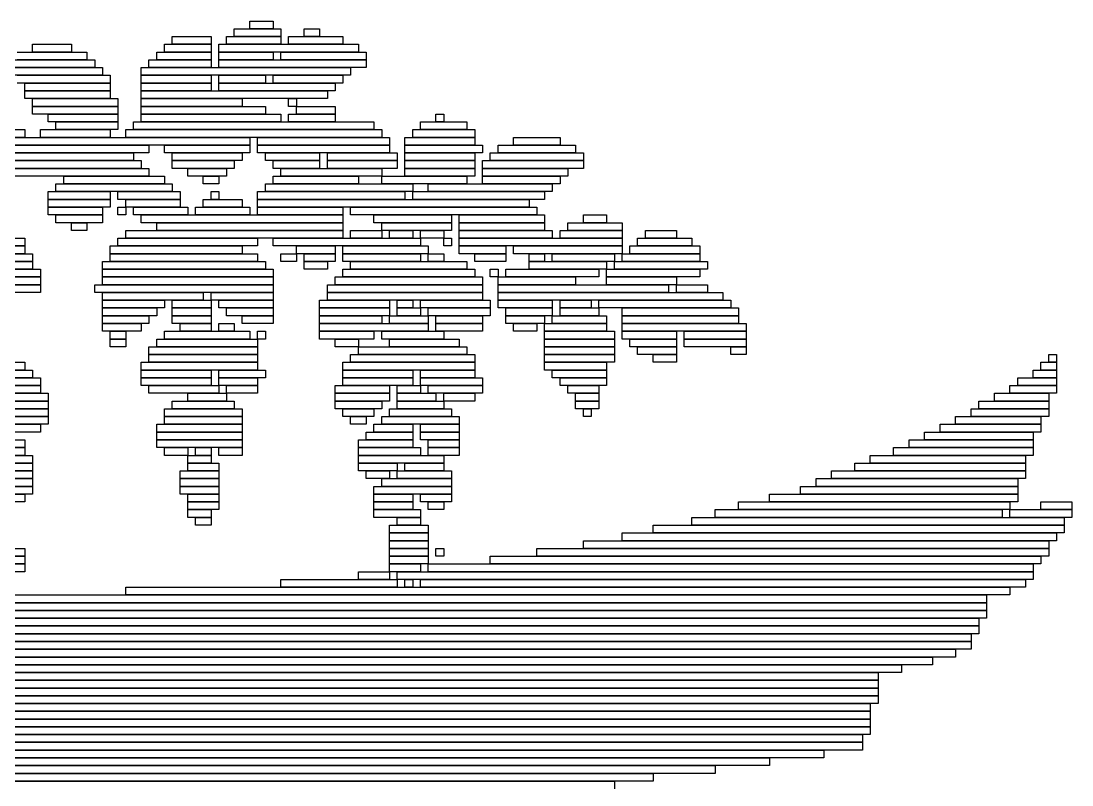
# Model space of a CAD drawing. Extents: x 39 to 985, y 65 to 958.
# Drawn here: x 266.5 to 402, y 364.5 to 463 of the extents above; entities that cross this region are included whole.
import ezdxf

# ---------------------------------------------------------------- set-up
doc = ezdxf.new("R2010")
doc.units = 0

msp = doc.modelspace()

# ---------------------------------------------------------------- linework, layer by layer
for p, q in [((296, 463), (299, 463)), ((296, 462), (296, 463)), ((299, 463), (299, 462)), ((286, 461), (291, 461)), ((286, 460), (286, 461)), ((291, 461), (291, 460)), ((293, 461), (300, 461)), ((293, 460), (293, 461)), ((294, 462), (300, 462)), ((294, 461), (294, 462)), ((300, 461), (294, 461)), ((299, 462), (296, 462)), ((300, 462), (300, 461)), ((300, 461), (300, 460)), ((301, 461), (308, 461)), ((301, 460), (301, 461)), ((303, 462), (305, 462)), ((303, 461), (303, 462)), ((305, 461), (303, 461)), ((305, 462), (305, 461)), ((308, 461), (308, 460)), ((268, 460), (273, 460)), ((268, 459), (268, 460)), ((273, 460), (273, 459)), ((285, 460), (291, 460)), ((285, 459), (285, 460)), ((291, 460), (286, 460)), ((291, 460), (291, 459)), ((292, 460), (310, 460)), ((292, 459), (292, 460)), ((300, 460), (293, 460)), ((308, 460), (301, 460)), ((310, 460), (310, 459)), ((264, 458), (276, 458)), ((266, 459), (275, 459)), ((275, 458), (266, 458)), ((273, 459), (268, 459)), ((275, 459), (275, 458)), ((276, 458), (276, 457)), ((283, 458), (291, 458)), ((283, 457), (283, 458)), ((284, 459), (291, 459)), ((284, 458), (284, 459)), ((291, 458), (284, 458)), ((291, 459), (285, 459)), ((291, 459), (291, 458)), ((291, 458), (291, 457)), ((310, 459), (292, 459)), ((292, 459), (299, 459)), ((292, 458), (292, 459)), ((299, 458), (292, 458)), ((292, 458), (311, 458)), ((292, 457), (292, 458)), ((299, 459), (299, 458)), ((300, 459), (311, 459)), ((300, 458), (300, 459)), ((311, 458), (300, 458)), ((311, 459), (311, 458)), ((311, 458), (311, 457)), ((276, 457), (264, 457)), ((264, 457), (277, 457)), ((277, 457), (277, 456)), ((282, 457), (309, 457)), ((282, 456), (282, 457)), ((291, 457), (283, 457)), ((311, 457), (292, 457)), ((309, 457), (309, 456)), ((277, 456), (264, 456)), ((266, 456), (278, 456)), ((278, 456), (278, 455)), ((309, 456), (282, 456)), ((282, 456), (291, 456)), ((282, 455), (282, 456)), ((291, 456), (291, 455)), ((292, 456), (298, 456)), ((292, 455), (292, 456)), ((298, 456), (298, 455)), ((299, 456), (308, 456)), ((299, 455), (299, 456)), ((308, 456), (308, 455)), ((278, 455), (266, 455)), ((267, 455), (278, 455)), ((267, 454), (267, 455)), ((278, 454), (267, 454)), ((267, 454), (278, 454)), ((267, 453), (267, 454)), ((278, 455), (278, 454)), ((278, 454), (278, 453)), ((291, 455), (282, 455)), ((282, 455), (291, 455)), ((282, 454), (282, 455)), ((291, 454), (282, 454)), ((282, 454), (306, 454)), ((282, 453), (282, 454)), ((291, 455), (291, 454)), ((298, 455), (292, 455)), ((292, 455), (307, 455)), ((292, 454), (292, 455)), ((307, 454), (292, 454)), ((308, 455), (299, 455)), ((306, 454), (306, 453)), ((307, 455), (307, 454)), ((278, 453), (267, 453)), ((268, 453), (279, 453)), ((268, 452), (268, 453)), ((279, 453), (279, 452)), ((306, 453), (282, 453)), ((282, 453), (295, 453)), ((282, 452), (282, 453)), ((295, 453), (295, 452)), ((301, 453), (302, 453)), ((301, 452), (301, 453)), ((302, 453), (302, 452)), ((279, 452), (268, 452)), ((268, 452), (279, 452)), ((268, 451), (268, 452)), ((279, 452), (279, 451)), ((295, 452), (282, 452)), ((282, 452), (298, 452)), ((282, 451), (282, 452)), ((298, 452), (298, 451)), ((302, 452), (301, 452)), ((302, 452), (307, 452)), ((302, 451), (302, 452)), ((307, 452), (307, 451)), ((279, 451), (268, 451)), ((270, 451), (279, 451)), ((270, 450), (270, 451)), ((279, 450), (270, 450)), ((271, 450), (279, 450)), ((271, 449), (271, 450)), ((279, 451), (279, 450)), ((279, 450), (279, 449)), ((281, 450), (312, 450)), ((281, 449), (281, 450)), ((298, 451), (282, 451)), ((282, 451), (300, 451)), ((282, 450), (282, 451)), ((300, 450), (282, 450)), ((300, 451), (300, 450)), ((301, 451), (307, 451)), ((301, 450), (301, 451)), ((307, 450), (301, 450)), ((307, 451), (302, 451)), ((307, 451), (307, 450)), ((312, 450), (312, 449)), ((318, 450), (324, 450)), ((318, 449), (318, 450)), ((320, 451), (321, 451)), ((320, 450), (320, 451)), ((321, 450), (320, 450)), ((321, 451), (321, 450)), ((324, 450), (324, 449)), ((261, 449), (267, 449)), ((267, 449), (267, 448)), ((269, 449), (278, 449)), ((269, 448), (269, 449)), ((279, 449), (271, 449)), ((278, 449), (278, 448)), ((280, 449), (313, 449)), ((280, 448), (280, 449)), ((312, 449), (281, 449)), ((313, 449), (313, 448)), ((317, 449), (325, 449)), ((317, 448), (317, 449)), ((324, 449), (318, 449)), ((325, 449), (325, 448)), ((260, 448), (296, 448)), ((267, 448), (261, 448)), ((278, 448), (269, 448)), ((313, 448), (280, 448)), ((296, 448), (296, 447)), ((297, 448), (314, 448)), ((297, 447), (297, 448)), ((314, 448), (314, 447)), ((316, 448), (325, 448)), ((316, 447), (316, 448)), ((325, 448), (317, 448)), ((325, 448), (325, 447)), ((330, 448), (336, 448)), ((330, 447), (330, 448)), ((336, 448), (336, 447)), ((257, 446), (281, 446)), ((258, 447), (283, 447)), ((283, 446), (258, 446)), ((296, 447), (260, 447)), ((281, 446), (281, 445)), ((283, 447), (283, 446)), ((285, 447), (296, 447)), ((285, 446), (285, 447)), ((296, 446), (285, 446)), ((286, 446), (295, 446)), ((286, 445), (286, 446)), ((295, 446), (295, 445)), ((296, 447), (296, 446)), ((314, 447), (297, 447)), ((297, 447), (314, 447)), ((297, 446), (297, 447)), ((314, 446), (297, 446)), ((298, 446), (305, 446)), ((298, 445), (298, 446)), ((305, 446), (305, 445)), ((306, 446), (315, 446)), ((306, 445), (306, 446)), ((314, 447), (314, 446)), ((315, 446), (315, 445)), ((325, 447), (316, 447)), ((316, 447), (326, 447)), ((316, 446), (316, 447)), ((326, 446), (316, 446)), ((316, 446), (325, 446)), ((316, 445), (316, 446)), ((325, 446), (325, 445)), ((326, 447), (326, 446)), ((327, 446), (339, 446)), ((327, 445), (327, 446)), ((328, 447), (338, 447)), ((328, 446), (328, 447)), ((338, 446), (328, 446)), ((336, 447), (330, 447)), ((338, 447), (338, 446)), ((339, 446), (339, 445)), ((256, 445), (282, 445)), ((281, 445), (257, 445)), ((282, 445), (282, 444)), ((295, 445), (286, 445)), ((286, 445), (294, 445)), ((286, 444), (286, 445)), ((294, 445), (294, 444)), ((305, 445), (298, 445)), ((299, 445), (305, 445)), ((299, 444), (299, 445)), ((305, 445), (305, 444)), ((315, 445), (306, 445)), ((306, 445), (315, 445)), ((306, 444), (306, 445)), ((315, 445), (315, 444)), ((325, 445), (316, 445)), ((316, 445), (325, 445)), ((316, 444), (316, 445)), ((325, 445), (325, 444)), ((326, 445), (339, 445)), ((326, 444), (326, 445)), ((339, 445), (327, 445)), ((339, 445), (339, 444)), ((282, 444), (256, 444)), ((256, 444), (283, 444)), ((283, 444), (283, 443)), ((294, 444), (286, 444)), ((288, 444), (293, 444)), ((288, 443), (288, 444)), ((293, 444), (293, 443)), ((305, 444), (299, 444)), ((300, 444), (313, 444)), ((300, 443), (300, 444)), ((315, 444), (306, 444)), ((313, 444), (313, 443)), ((325, 444), (316, 444)), ((316, 444), (325, 444)), ((316, 443), (316, 444)), ((325, 444), (325, 443)), ((339, 444), (326, 444)), ((326, 444), (337, 444)), ((326, 443), (326, 444)), ((337, 444), (337, 443)), ((283, 443), (256, 443)), ((271, 442), (286, 442)), ((271, 441), (271, 442)), ((272, 443), (285, 443)), ((272, 442), (272, 443)), ((285, 442), (272, 442)), ((285, 443), (285, 442)), ((286, 442), (286, 441)), ((293, 443), (288, 443)), ((290, 443), (292, 443)), ((290, 442), (290, 443)), ((292, 442), (290, 442)), ((292, 443), (292, 442)), ((298, 442), (317, 442)), ((298, 441), (298, 442)), ((299, 443), (310, 443)), ((299, 442), (299, 443)), ((310, 442), (299, 442)), ((313, 443), (300, 443)), ((310, 443), (310, 442)), ((313, 443), (324, 443)), ((313, 442), (313, 443)), ((324, 442), (313, 442)), ((325, 443), (316, 443)), ((317, 442), (317, 441)), ((319, 442), (335, 442)), ((319, 441), (319, 442)), ((324, 443), (324, 442)), ((337, 443), (326, 443)), ((326, 443), (336, 443)), ((326, 442), (326, 443)), ((336, 442), (326, 442)), ((335, 442), (335, 441)), ((336, 443), (336, 442)), ((270, 441), (278, 441)), ((270, 440), (270, 441)), ((286, 441), (271, 441)), ((278, 441), (278, 440)), ((279, 441), (287, 441)), ((279, 440), (279, 441)), ((287, 441), (287, 440)), ((291, 441), (292, 441)), ((291, 440), (291, 441)), ((292, 441), (292, 440)), ((297, 441), (316, 441)), ((297, 440), (297, 441)), ((317, 441), (298, 441)), ((316, 441), (316, 440)), ((317, 441), (334, 441)), ((317, 440), (317, 441)), ((335, 441), (319, 441)), ((334, 441), (334, 440)), ((278, 440), (270, 440)), ((270, 440), (278, 440)), ((270, 439), (270, 440)), ((278, 440), (278, 439)), ((287, 440), (279, 440)), ((280, 440), (287, 440)), ((280, 439), (280, 440)), ((287, 440), (287, 439)), ((290, 440), (295, 440)), ((290, 439), (290, 440)), ((292, 440), (291, 440)), ((295, 440), (295, 439)), ((316, 440), (297, 440)), ((297, 440), (332, 440)), ((297, 439), (297, 440)), ((334, 440), (317, 440)), ((332, 440), (332, 439)), ((278, 439), (270, 439)), ((270, 439), (277, 439)), ((270, 438), (270, 439)), ((277, 438), (270, 438)), ((271, 438), (277, 438)), ((271, 437), (271, 438)), ((277, 439), (277, 438)), ((277, 438), (277, 437)), ((279, 439), (280, 439)), ((279, 438), (279, 439)), ((280, 438), (279, 438)), ((287, 439), (280, 439)), ((280, 439), (280, 438)), ((281, 439), (288, 439)), ((281, 438), (281, 439)), ((288, 438), (281, 438)), ((282, 438), (308, 438)), ((282, 437), (282, 438)), ((288, 439), (288, 438)), ((289, 439), (296, 439)), ((289, 438), (289, 439)), ((296, 438), (289, 438)), ((295, 439), (290, 439)), ((296, 439), (296, 438)), ((332, 439), (297, 439)), ((297, 439), (308, 439)), ((297, 438), (297, 439)), ((308, 438), (297, 438)), ((308, 439), (308, 438)), ((308, 438), (308, 437)), ((309, 439), (333, 439)), ((309, 438), (309, 439)), ((333, 438), (309, 438)), ((312, 438), (322, 438)), ((312, 437), (312, 438)), ((322, 438), (322, 437)), ((323, 438), (334, 438)), ((323, 437), (323, 438)), ((333, 439), (333, 438)), ((334, 438), (334, 437)), ((339, 438), (342, 438)), ((339, 437), (339, 438)), ((342, 438), (342, 437)), ((277, 437), (271, 437)), ((273, 437), (275, 437)), ((273, 436), (273, 437)), ((275, 437), (275, 436)), ((308, 437), (282, 437)), ((284, 437), (308, 437)), ((284, 436), (284, 437)), ((308, 437), (308, 436)), ((322, 437), (312, 437)), ((313, 437), (322, 437)), ((313, 436), (313, 437)), ((322, 437), (322, 436)), ((334, 437), (323, 437)), ((323, 437), (334, 437)), ((323, 436), (323, 437)), ((334, 437), (334, 436)), ((337, 437), (344, 437)), ((337, 436), (337, 437)), ((342, 437), (339, 437)), ((344, 437), (344, 436)), ((244, 435), (267, 435)), ((267, 435), (267, 434)), ((275, 436), (273, 436)), ((279, 435), (297, 435)), ((279, 434), (279, 435)), ((280, 436), (308, 436)), ((280, 435), (280, 436)), ((308, 435), (280, 435)), ((308, 436), (284, 436)), ((297, 435), (297, 434)), ((299, 435), (318, 435)), ((299, 434), (299, 435)), ((308, 436), (308, 435)), ((309, 436), (313, 436)), ((309, 435), (309, 436)), ((313, 435), (309, 435)), ((322, 436), (313, 436)), ((313, 436), (313, 435)), ((314, 436), (317, 436)), ((314, 435), (314, 436)), ((317, 435), (314, 435)), ((317, 436), (317, 435)), ((318, 436), (321, 436)), ((318, 435), (318, 436)), ((321, 435), (318, 435)), ((318, 435), (318, 434)), ((321, 436), (321, 435)), ((321, 435), (322, 435)), ((321, 434), (321, 435)), ((322, 435), (322, 434)), ((334, 436), (323, 436)), ((323, 436), (335, 436)), ((323, 435), (323, 436)), ((335, 435), (323, 435)), ((323, 435), (344, 435)), ((323, 434), (323, 435)), ((335, 436), (335, 435)), ((336, 436), (344, 436)), ((336, 435), (336, 436)), ((344, 435), (336, 435)), ((344, 436), (337, 436)), ((344, 436), (344, 435)), ((344, 435), (344, 434)), ((346, 435), (353, 435)), ((346, 434), (346, 435)), ((347, 436), (351, 436)), ((347, 435), (347, 436)), ((351, 435), (347, 435)), ((351, 436), (351, 435)), ((353, 435), (353, 434)), ((243, 434), (267, 434)), ((267, 434), (244, 434)), ((267, 434), (267, 433)), ((278, 434), (295, 434)), ((278, 433), (278, 434)), ((297, 434), (279, 434)), ((295, 434), (295, 433)), ((318, 434), (299, 434)), ((302, 434), (307, 434)), ((302, 433), (302, 434)), ((307, 434), (307, 433)), ((308, 434), (319, 434)), ((308, 433), (308, 434)), ((319, 434), (319, 433)), ((322, 434), (321, 434)), ((344, 434), (323, 434)), ((323, 434), (329, 434)), ((323, 433), (323, 434)), ((329, 434), (329, 433)), ((330, 434), (344, 434)), ((330, 433), (330, 434)), ((344, 434), (344, 433)), ((345, 434), (354, 434)), ((345, 433), (345, 434)), ((353, 434), (346, 434)), ((354, 434), (354, 433)), ((267, 433), (243, 433)), ((243, 433), (268, 433)), ((268, 433), (268, 432)), ((295, 433), (278, 433)), ((278, 433), (297, 433)), ((278, 432), (278, 433)), ((297, 433), (297, 432)), ((300, 433), (302, 433)), ((300, 432), (300, 433)), ((307, 433), (302, 433)), ((302, 433), (302, 432)), ((303, 433), (307, 433)), ((303, 432), (303, 433)), ((307, 433), (307, 432)), ((319, 433), (308, 433)), ((308, 433), (318, 433)), ((308, 432), (308, 433)), ((318, 433), (318, 432)), ((319, 433), (321, 433)), ((319, 432), (319, 433)), ((321, 433), (321, 432)), ((329, 433), (323, 433)), ((325, 433), (329, 433)), ((325, 432), (325, 433)), ((329, 433), (329, 432)), ((344, 433), (330, 433)), ((332, 433), (334, 433)), ((332, 432), (332, 433)), ((334, 433), (334, 432)), ((335, 433), (343, 433)), ((335, 432), (335, 433)), ((343, 433), (343, 432)), ((344, 433), (354, 433)), ((344, 432), (344, 433)), ((354, 433), (345, 433)), ((354, 433), (354, 432)), ((268, 432), (243, 432)), ((257, 432), (268, 432)), ((268, 431), (257, 431)), ((258, 431), (269, 431)), ((268, 432), (268, 431)), ((269, 431), (269, 430)), ((277, 432), (298, 432)), ((277, 431), (277, 432)), ((298, 431), (277, 431)), ((277, 431), (299, 431)), ((277, 430), (277, 431)), ((297, 432), (278, 432)), ((298, 432), (298, 431)), ((299, 431), (299, 430)), ((302, 432), (300, 432)), ((307, 432), (303, 432)), ((303, 432), (306, 432)), ((303, 431), (303, 432)), ((306, 431), (303, 431)), ((306, 432), (306, 431)), ((318, 432), (308, 432)), ((308, 431), (325, 431)), ((308, 430), (308, 431)), ((309, 432), (324, 432)), ((309, 431), (309, 432)), ((324, 431), (309, 431)), ((321, 432), (319, 432)), ((324, 432), (324, 431)), ((329, 432), (325, 432)), ((325, 431), (325, 430)), ((327, 431), (328, 431)), ((327, 430), (327, 431)), ((328, 431), (328, 430)), ((329, 431), (341, 431)), ((329, 430), (329, 431)), ((334, 432), (332, 432)), ((332, 432), (342, 432)), ((332, 431), (332, 432)), ((342, 431), (332, 431)), ((343, 432), (335, 432)), ((341, 431), (341, 430)), ((342, 432), (342, 431)), ((342, 431), (354, 431)), ((342, 430), (342, 431)), ((343, 432), (355, 432)), ((343, 431), (343, 432)), ((355, 431), (343, 431)), ((354, 432), (344, 432)), ((354, 431), (354, 430)), ((355, 432), (355, 431)), ((257, 430), (269, 430)), ((269, 430), (258, 430)), ((269, 430), (269, 429)), ((299, 430), (277, 430)), ((277, 430), (299, 430)), ((277, 429), (277, 430)), ((299, 430), (299, 429)), ((307, 430), (326, 430)), ((307, 429), (307, 430)), ((325, 430), (308, 430)), ((326, 430), (326, 429)), ((328, 430), (327, 430)), ((328, 430), (338, 430)), ((328, 429), (328, 430)), ((341, 430), (329, 430)), ((338, 430), (338, 429)), ((354, 430), (342, 430)), ((342, 430), (351, 430)), ((342, 429), (342, 430)), ((351, 430), (351, 429)), ((269, 429), (257, 429)), ((265, 429), (269, 429)), ((269, 429), (269, 428)), ((276, 429), (299, 429)), ((276, 428), (276, 429)), ((299, 429), (277, 429)), ((299, 429), (299, 428)), ((306, 429), (326, 429)), ((306, 428), (306, 429)), ((326, 429), (307, 429)), ((326, 429), (326, 428)), ((338, 429), (328, 429)), ((328, 429), (350, 429)), ((328, 428), (328, 429)), ((351, 429), (342, 429)), ((350, 429), (350, 428)), ((351, 429), (355, 429)), ((351, 428), (351, 429)), ((355, 429), (355, 428)), ((269, 428), (265, 428)), ((299, 428), (276, 428)), ((277, 428), (290, 428)), ((277, 427), (277, 428)), ((290, 427), (277, 427)), ((277, 427), (285, 427)), ((277, 426), (277, 427)), ((285, 427), (285, 426)), ((286, 427), (291, 427)), ((286, 426), (286, 427)), ((290, 428), (290, 427)), ((291, 428), (299, 428)), ((291, 427), (291, 428)), ((299, 427), (291, 427)), ((291, 427), (291, 426)), ((292, 427), (299, 427)), ((292, 426), (292, 427)), ((299, 428), (299, 427)), ((299, 427), (299, 426)), ((305, 427), (314, 427)), ((305, 426), (305, 427)), ((326, 428), (306, 428)), ((306, 428), (326, 428)), ((306, 427), (306, 428)), ((326, 427), (306, 427)), ((314, 427), (314, 426)), ((315, 427), (317, 427)), ((315, 426), (315, 427)), ((317, 427), (317, 426)), ((318, 427), (327, 427)), ((318, 426), (318, 427)), ((326, 428), (326, 427)), ((327, 427), (327, 426)), ((350, 428), (328, 428)), ((328, 428), (357, 428)), ((328, 427), (328, 428)), ((357, 427), (328, 427)), ((328, 427), (335, 427)), ((328, 426), (328, 427)), ((335, 427), (335, 426)), ((336, 427), (340, 427)), ((336, 426), (336, 427)), ((340, 427), (340, 426)), ((341, 427), (358, 427)), ((341, 426), (341, 427)), ((355, 428), (351, 428)), ((357, 428), (357, 427)), ((358, 427), (358, 426)), ((285, 426), (277, 426)), ((277, 426), (284, 426)), ((277, 425), (277, 426)), ((284, 426), (284, 425)), ((291, 426), (286, 426)), ((286, 426), (291, 426)), ((286, 425), (286, 426)), ((291, 426), (291, 425)), ((299, 426), (292, 426)), ((293, 426), (299, 426)), ((293, 425), (293, 426)), ((299, 426), (299, 425)), ((314, 426), (305, 426)), ((305, 426), (314, 426)), ((305, 425), (305, 426)), ((314, 426), (314, 425)), ((317, 426), (315, 426)), ((315, 426), (318, 426)), ((315, 425), (315, 426)), ((327, 426), (318, 426)), ((318, 426), (318, 425)), ((319, 426), (327, 426)), ((319, 425), (319, 426)), ((327, 426), (327, 425)), ((335, 426), (328, 426)), ((329, 426), (335, 426)), ((329, 425), (329, 426)), ((335, 426), (335, 425)), ((340, 426), (336, 426)), ((336, 426), (341, 426)), ((336, 425), (336, 426)), ((358, 426), (341, 426)), ((341, 426), (341, 425)), ((344, 426), (359, 426)), ((344, 425), (344, 426)), ((359, 426), (359, 425)), ((284, 425), (277, 425)), ((277, 425), (283, 425)), ((277, 424), (277, 425)), ((283, 425), (283, 424)), ((291, 425), (286, 425)), ((286, 425), (291, 425)), ((286, 424), (286, 425)), ((291, 425), (291, 424)), ((299, 425), (293, 425)), ((295, 425), (299, 425)), ((295, 424), (295, 425)), ((299, 425), (299, 424)), ((314, 425), (305, 425)), ((305, 425), (313, 425)), ((305, 424), (305, 425)), ((313, 425), (313, 424)), ((314, 425), (319, 425)), ((314, 424), (314, 425)), ((318, 425), (315, 425)), ((327, 425), (319, 425)), ((319, 425), (319, 424)), ((320, 425), (326, 425)), ((320, 424), (320, 425)), ((326, 425), (326, 424)), ((335, 425), (329, 425)), ((329, 425), (334, 425)), ((329, 424), (329, 425)), ((334, 425), (334, 424)), ((335, 425), (342, 425)), ((335, 424), (335, 425)), ((341, 425), (336, 425)), ((342, 425), (342, 424)), ((359, 425), (344, 425)), ((344, 425), (359, 425)), ((344, 424), (344, 425)), ((359, 425), (359, 424)), ((283, 424), (277, 424)), ((277, 424), (282, 424)), ((277, 423), (277, 424)), ((282, 423), (277, 423)), ((278, 423), (280, 423)), ((278, 422), (278, 423)), ((280, 423), (280, 422)), ((282, 424), (282, 423)), ((285, 423), (296, 423)), ((285, 422), (285, 423)), ((291, 424), (286, 424)), ((287, 424), (291, 424)), ((287, 423), (287, 424)), ((291, 423), (287, 423)), ((291, 424), (291, 423)), ((292, 424), (294, 424)), ((292, 423), (292, 424)), ((294, 423), (292, 423)), ((294, 424), (294, 423)), ((299, 424), (295, 424)), ((296, 423), (296, 422)), ((297, 423), (298, 423)), ((297, 422), (297, 423)), ((298, 423), (298, 422)), ((313, 424), (305, 424)), ((305, 424), (319, 424)), ((305, 423), (305, 424)), ((319, 423), (305, 423)), ((305, 423), (312, 423)), ((305, 422), (305, 423)), ((312, 423), (312, 422)), ((313, 423), (321, 423)), ((313, 422), (313, 423)), ((319, 424), (314, 424)), ((319, 424), (319, 423)), ((326, 424), (320, 424)), ((320, 424), (326, 424)), ((320, 423), (320, 424)), ((326, 423), (320, 423)), ((321, 423), (321, 422)), ((326, 424), (326, 423)), ((334, 424), (329, 424)), ((330, 424), (333, 424)), ((330, 423), (330, 424)), ((333, 423), (330, 423)), ((333, 424), (333, 423)), ((334, 424), (342, 424)), ((334, 423), (334, 424)), ((342, 423), (334, 423)), ((334, 423), (343, 423)), ((334, 422), (334, 423)), ((342, 424), (335, 424)), ((342, 424), (342, 423)), ((343, 423), (343, 422)), ((359, 424), (344, 424)), ((344, 424), (360, 424)), ((344, 423), (344, 424)), ((360, 423), (344, 423)), ((344, 423), (351, 423)), ((344, 422), (344, 423)), ((351, 423), (351, 422)), ((352, 423), (360, 423)), ((352, 422), (352, 423)), ((360, 424), (360, 423)), ((360, 423), (360, 422)), ((280, 422), (278, 422)), ((278, 422), (280, 422)), ((278, 421), (278, 422)), ((280, 422), (280, 421)), ((284, 422), (297, 422)), ((284, 421), (284, 422)), ((296, 422), (285, 422)), ((298, 422), (297, 422)), ((297, 422), (297, 421)), ((312, 422), (305, 422)), ((307, 422), (310, 422)), ((307, 421), (307, 422)), ((310, 422), (310, 421)), ((321, 422), (313, 422)), ((314, 422), (323, 422)), ((314, 421), (314, 422)), ((323, 422), (323, 421)), ((343, 422), (334, 422)), ((334, 422), (343, 422)), ((334, 421), (334, 422)), ((343, 422), (343, 421)), ((351, 422), (344, 422)), ((345, 422), (351, 422)), ((345, 421), (345, 422)), ((351, 422), (351, 421)), ((360, 422), (352, 422)), ((352, 422), (360, 422)), ((352, 421), (352, 422)), ((360, 422), (360, 421)), ((280, 421), (278, 421)), ((283, 421), (297, 421)), ((283, 420), (283, 421)), ((297, 421), (284, 421)), ((297, 421), (297, 420)), ((310, 421), (307, 421)), ((310, 421), (324, 421)), ((310, 420), (310, 421)), ((323, 421), (314, 421)), ((324, 421), (324, 420)), ((343, 421), (334, 421)), ((334, 421), (343, 421)), ((334, 420), (334, 421)), ((343, 421), (343, 420)), ((351, 421), (345, 421)), ((346, 421), (351, 421)), ((346, 420), (346, 421)), ((351, 421), (351, 420)), ((360, 421), (352, 421)), ((358, 421), (360, 421)), ((358, 420), (358, 421)), ((360, 421), (360, 420)), ((241, 419), (267, 419)), ((267, 419), (267, 418)), ((282, 419), (297, 419)), ((282, 418), (282, 419)), ((297, 420), (283, 420)), ((283, 420), (297, 420)), ((283, 419), (283, 420)), ((297, 419), (283, 419)), ((297, 420), (297, 419)), ((297, 419), (297, 418)), ((308, 419), (325, 419)), ((308, 418), (308, 419)), ((309, 420), (325, 420)), ((309, 419), (309, 420)), ((325, 419), (309, 419)), ((324, 420), (310, 420)), ((325, 420), (325, 419)), ((325, 419), (325, 418)), ((343, 420), (334, 420)), ((334, 420), (343, 420)), ((334, 419), (334, 420)), ((343, 419), (334, 419)), ((334, 419), (342, 419)), ((334, 418), (334, 419)), ((342, 419), (342, 418)), ((343, 420), (343, 419)), ((351, 420), (346, 420)), ((348, 420), (351, 420)), ((348, 419), (348, 420)), ((351, 419), (348, 419)), ((351, 420), (351, 419)), ((360, 420), (358, 420)), ((398, 419), (400, 419)), ((398, 418), (398, 419)), ((399, 420), (400, 420)), ((399, 419), (399, 420)), ((400, 419), (399, 419)), ((400, 420), (400, 419)), ((400, 419), (400, 418)), ((240, 418), (268, 418)), ((267, 418), (241, 418)), ((268, 418), (268, 417)), ((297, 418), (282, 418)), ((282, 418), (291, 418)), ((282, 417), (282, 418)), ((291, 418), (291, 417)), ((292, 418), (298, 418)), ((292, 417), (292, 418)), ((298, 418), (298, 417)), ((325, 418), (308, 418)), ((308, 418), (317, 418)), ((308, 417), (308, 418)), ((317, 418), (317, 417)), ((318, 418), (325, 418)), ((318, 417), (318, 418)), ((325, 418), (325, 417)), ((342, 418), (334, 418)), ((335, 418), (342, 418)), ((335, 417), (335, 418)), ((342, 418), (342, 417)), ((397, 418), (400, 418)), ((397, 417), (397, 418)), ((400, 418), (398, 418)), ((400, 418), (400, 417)), ((268, 417), (240, 417)), ((258, 417), (269, 417)), ((269, 416), (258, 416)), ((258, 416), (269, 416)), ((269, 417), (269, 416)), ((269, 416), (269, 415)), ((291, 417), (282, 417)), ((282, 417), (291, 417)), ((282, 416), (282, 417)), ((291, 416), (282, 416)), ((283, 416), (292, 416)), ((283, 415), (283, 416)), ((291, 417), (291, 416)), ((298, 417), (292, 417)), ((292, 417), (297, 417)), ((292, 416), (292, 417)), ((297, 416), (292, 416)), ((292, 416), (292, 415)), ((293, 416), (297, 416)), ((293, 415), (293, 416)), ((297, 417), (297, 416)), ((297, 416), (297, 415)), ((307, 416), (314, 416)), ((307, 415), (307, 416)), ((317, 417), (308, 417)), ((308, 417), (317, 417)), ((308, 416), (308, 417)), ((317, 416), (308, 416)), ((314, 416), (314, 415)), ((315, 416), (318, 416)), ((315, 415), (315, 416)), ((317, 417), (317, 416)), ((325, 417), (318, 417)), ((318, 417), (326, 417)), ((318, 416), (318, 417)), ((326, 416), (318, 416)), ((318, 416), (318, 415)), ((319, 416), (326, 416)), ((319, 415), (319, 416)), ((326, 417), (326, 416)), ((326, 416), (326, 415)), ((342, 417), (335, 417)), ((336, 417), (342, 417)), ((336, 416), (336, 417)), ((342, 416), (336, 416)), ((337, 416), (341, 416)), ((337, 415), (337, 416)), ((341, 416), (341, 415)), ((342, 417), (342, 416)), ((394, 416), (400, 416)), ((394, 415), (394, 416)), ((395, 417), (400, 417)), ((395, 416), (395, 417)), ((400, 416), (395, 416)), ((400, 417), (397, 417)), ((400, 417), (400, 416)), ((400, 416), (400, 415)), ((269, 415), (258, 415)), ((259, 415), (270, 415)), ((270, 415), (270, 414)), ((292, 415), (283, 415)), ((288, 415), (293, 415)), ((288, 414), (288, 415)), ((297, 415), (293, 415)), ((293, 415), (293, 414)), ((314, 415), (307, 415)), ((307, 415), (314, 415)), ((307, 414), (307, 415)), ((314, 415), (314, 414)), ((318, 415), (315, 415)), ((315, 415), (320, 415)), ((315, 414), (315, 415)), ((326, 415), (319, 415)), ((320, 415), (320, 414)), ((321, 415), (325, 415)), ((321, 414), (321, 415)), ((325, 415), (325, 414)), ((341, 415), (337, 415)), ((338, 415), (341, 415)), ((338, 414), (338, 415)), ((341, 415), (341, 414)), ((392, 415), (399, 415)), ((392, 414), (392, 415)), ((400, 415), (394, 415)), ((399, 415), (399, 414)), ((270, 414), (259, 414)), ((260, 414), (270, 414)), ((270, 414), (270, 413)), ((286, 414), (294, 414)), ((286, 413), (286, 414)), ((293, 414), (288, 414)), ((294, 414), (294, 413)), ((314, 414), (307, 414)), ((307, 414), (313, 414)), ((307, 413), (307, 414)), ((313, 414), (313, 413)), ((320, 414), (315, 414)), ((315, 414), (321, 414)), ((315, 413), (315, 414)), ((325, 414), (321, 414)), ((321, 414), (321, 413)), ((341, 414), (338, 414)), ((338, 414), (341, 414)), ((338, 413), (338, 414)), ((341, 414), (341, 413)), ((390, 414), (399, 414)), ((390, 413), (390, 414)), ((399, 414), (392, 414)), ((399, 414), (399, 413)), ((243, 412), (270, 412)), ((270, 413), (260, 413)), ((261, 413), (270, 413)), ((270, 412), (261, 412)), ((270, 413), (270, 412)), ((270, 412), (270, 411)), ((285, 413), (295, 413)), ((285, 412), (285, 413)), ((295, 412), (285, 412)), ((285, 412), (295, 412)), ((285, 411), (285, 412)), ((294, 413), (286, 413)), ((295, 413), (295, 412)), ((295, 412), (295, 411)), ((313, 413), (307, 413)), ((308, 413), (312, 413)), ((308, 412), (308, 413)), ((312, 412), (308, 412)), ((309, 412), (311, 412)), ((309, 411), (309, 412)), ((311, 412), (311, 411)), ((312, 413), (312, 412)), ((313, 412), (323, 412)), ((313, 411), (313, 412)), ((314, 413), (322, 413)), ((314, 412), (314, 413)), ((322, 412), (314, 412)), ((321, 413), (315, 413)), ((322, 413), (322, 412)), ((323, 412), (323, 411)), ((341, 413), (338, 413)), ((339, 413), (340, 413)), ((339, 412), (339, 413)), ((340, 412), (339, 412)), ((340, 413), (340, 412)), ((387, 412), (398, 412)), ((387, 411), (387, 412)), ((389, 413), (399, 413)), ((389, 412), (389, 413)), ((399, 412), (389, 412)), ((399, 413), (390, 413)), ((398, 412), (398, 411)), ((399, 413), (399, 412)), ((270, 411), (243, 411)), ((265, 411), (269, 411)), ((269, 411), (269, 410)), ((284, 411), (295, 411)), ((284, 410), (284, 411)), ((295, 411), (285, 411)), ((295, 411), (295, 410)), ((311, 411), (309, 411)), ((312, 411), (317, 411)), ((312, 410), (312, 411)), ((323, 411), (313, 411)), ((317, 411), (317, 410)), ((318, 411), (323, 411)), ((318, 410), (318, 411)), ((323, 411), (323, 410)), ((385, 411), (398, 411)), ((385, 410), (385, 411)), ((398, 411), (387, 411)), ((398, 411), (398, 410)), ((269, 410), (265, 410)), ((295, 410), (284, 410)), ((284, 410), (295, 410)), ((284, 409), (284, 410)), ((295, 410), (295, 409)), ((311, 410), (317, 410)), ((311, 409), (311, 410)), ((317, 410), (312, 410)), ((317, 410), (317, 409)), ((323, 410), (318, 410)), ((318, 410), (323, 410)), ((318, 409), (318, 410)), ((323, 410), (323, 409)), ((383, 410), (397, 410)), ((383, 409), (383, 410)), ((398, 410), (385, 410)), ((397, 410), (397, 409)), ((240, 408), (267, 408)), ((251, 409), (267, 409)), ((267, 408), (251, 408)), ((267, 409), (267, 408)), ((267, 408), (267, 407)), ((295, 409), (284, 409)), ((284, 409), (295, 409)), ((284, 408), (284, 409)), ((295, 408), (284, 408)), ((285, 408), (288, 408)), ((285, 407), (285, 408)), ((288, 408), (288, 407)), ((289, 408), (291, 408)), ((289, 407), (289, 408)), ((291, 408), (291, 407)), ((292, 408), (295, 408)), ((292, 407), (292, 408)), ((295, 409), (295, 408)), ((295, 408), (295, 407)), ((310, 409), (317, 409)), ((310, 408), (310, 409)), ((317, 408), (310, 408)), ((310, 408), (318, 408)), ((310, 407), (310, 408)), ((317, 409), (311, 409)), ((317, 409), (317, 408)), ((323, 409), (318, 409)), ((318, 408), (318, 407)), ((319, 409), (323, 409)), ((319, 408), (319, 409)), ((323, 408), (319, 408)), ((319, 408), (323, 408)), ((319, 407), (319, 408)), ((323, 409), (323, 408)), ((323, 408), (323, 407)), ((379, 408), (397, 408)), ((379, 407), (379, 408)), ((381, 409), (397, 409)), ((381, 408), (381, 409)), ((397, 408), (381, 408)), ((397, 409), (383, 409)), ((397, 409), (397, 408)), ((397, 408), (397, 407)), ((267, 407), (240, 407)), ((250, 407), (268, 407)), ((268, 407), (268, 406)), ((288, 407), (285, 407)), ((288, 407), (291, 407)), ((288, 406), (288, 407)), ((291, 407), (289, 407)), ((291, 407), (291, 406)), ((295, 407), (292, 407)), ((318, 407), (310, 407)), ((310, 407), (321, 407)), ((310, 406), (310, 407)), ((323, 407), (319, 407)), ((321, 407), (321, 406)), ((376, 407), (396, 407)), ((376, 406), (376, 407)), ((397, 407), (379, 407)), ((396, 407), (396, 406)), ((268, 406), (250, 406)), ((250, 406), (268, 406)), ((268, 406), (268, 405)), ((291, 406), (288, 406)), ((288, 406), (292, 406)), ((288, 405), (288, 406)), ((292, 406), (292, 405)), ((321, 406), (310, 406)), ((310, 406), (315, 406)), ((310, 405), (310, 406)), ((315, 406), (315, 405)), ((316, 406), (321, 406)), ((316, 405), (316, 406)), ((321, 406), (321, 405)), ((374, 406), (396, 406)), ((374, 405), (374, 406)), ((396, 406), (376, 406)), ((396, 406), (396, 405)), ((249, 405), (268, 405)), ((268, 404), (249, 404)), ((268, 405), (250, 405)), ((260, 404), (268, 404)), ((268, 405), (268, 404)), ((268, 404), (268, 403)), ((287, 405), (292, 405)), ((287, 404), (287, 405)), ((292, 404), (287, 404)), ((287, 404), (292, 404)), ((287, 403), (287, 404)), ((292, 405), (288, 405)), ((292, 405), (292, 404)), ((292, 404), (292, 403)), ((315, 405), (310, 405)), ((311, 405), (314, 405)), ((311, 404), (311, 405)), ((314, 404), (311, 404)), ((313, 404), (322, 404)), ((313, 403), (313, 404)), ((314, 405), (314, 404)), ((315, 405), (322, 405)), ((315, 404), (315, 405)), ((322, 404), (315, 404)), ((321, 405), (316, 405)), ((322, 405), (322, 404)), ((322, 404), (322, 403)), ((369, 404), (395, 404)), ((369, 403), (369, 404)), ((371, 405), (396, 405)), ((371, 404), (371, 405)), ((396, 404), (371, 404)), ((396, 405), (374, 405)), ((395, 404), (395, 403)), ((396, 405), (396, 404)), ((268, 403), (260, 403)), ((261, 403), (268, 403)), ((268, 403), (268, 402)), ((292, 403), (287, 403)), ((287, 403), (292, 403)), ((287, 402), (287, 403)), ((292, 403), (292, 402)), ((312, 403), (322, 403)), ((312, 402), (312, 403)), ((322, 403), (313, 403)), ((322, 403), (322, 402)), ((367, 403), (395, 403)), ((367, 402), (367, 403)), ((395, 403), (369, 403)), ((395, 403), (395, 402)), ((268, 402), (261, 402)), ((262, 402), (267, 402)), ((267, 402), (267, 401)), ((292, 402), (287, 402)), ((288, 402), (292, 402)), ((288, 401), (288, 402)), ((292, 402), (292, 401)), ((322, 402), (312, 402)), ((312, 402), (317, 402)), ((312, 401), (312, 402)), ((317, 402), (317, 401)), ((318, 402), (322, 402)), ((318, 401), (318, 402)), ((322, 402), (322, 401)), ((363, 402), (395, 402)), ((363, 401), (363, 402)), ((395, 402), (367, 402)), ((395, 402), (395, 401)), ((267, 401), (262, 401)), ((292, 401), (288, 401)), ((288, 401), (292, 401)), ((288, 400), (288, 401)), ((292, 400), (288, 400)), ((288, 400), (291, 400)), ((288, 399), (288, 400)), ((291, 400), (291, 399)), ((292, 401), (292, 400)), ((317, 401), (312, 401)), ((312, 401), (317, 401)), ((312, 400), (312, 401)), ((317, 400), (312, 400)), ((312, 400), (318, 400)), ((312, 399), (312, 400)), ((317, 401), (317, 400)), ((322, 401), (318, 401)), ((318, 400), (318, 399)), ((319, 401), (321, 401)), ((319, 400), (319, 401)), ((321, 400), (319, 400)), ((321, 401), (321, 400)), ((356, 400), (393, 400)), ((356, 399), (356, 400)), ((359, 401), (394, 401)), ((359, 400), (359, 401)), ((394, 400), (359, 400)), ((395, 401), (363, 401)), ((393, 400), (393, 399)), ((394, 401), (394, 400)), ((394, 400), (402, 400)), ((394, 399), (394, 400)), ((398, 401), (402, 401)), ((398, 400), (398, 401)), ((402, 400), (398, 400)), ((402, 401), (402, 400)), ((402, 400), (402, 399)), ((291, 399), (288, 399)), ((289, 399), (291, 399)), ((289, 398), (289, 399)), ((291, 399), (291, 398)), ((318, 399), (312, 399)), ((315, 399), (318, 399)), ((315, 398), (315, 399)), ((318, 399), (318, 398)), ((353, 399), (401, 399)), ((353, 398), (353, 399)), ((393, 399), (356, 399)), ((402, 399), (394, 399)), ((401, 399), (401, 398)), ((291, 398), (289, 398)), ((314, 398), (319, 398)), ((314, 397), (314, 398)), ((318, 398), (315, 398)), ((319, 398), (319, 397)), ((348, 398), (401, 398)), ((348, 397), (348, 398)), ((401, 398), (353, 398)), ((401, 398), (401, 397)), ((319, 397), (314, 397)), ((314, 397), (319, 397)), ((314, 396), (314, 397)), ((319, 396), (314, 396)), ((314, 396), (319, 396)), ((314, 395), (314, 396)), ((319, 397), (319, 396)), ((319, 396), (319, 395)), ((339, 396), (399, 396)), ((339, 395), (339, 396)), ((344, 397), (400, 397)), ((344, 396), (344, 397)), ((400, 396), (344, 396)), ((401, 397), (348, 397)), ((399, 396), (399, 395)), ((400, 397), (400, 396)), ((250, 395), (267, 395)), ((267, 395), (267, 394)), ((319, 395), (314, 395)), ((314, 395), (319, 395)), ((314, 394), (314, 395)), ((319, 395), (319, 394)), ((320, 395), (321, 395)), ((320, 394), (320, 395)), ((321, 395), (321, 394)), ((333, 395), (399, 395)), ((333, 394), (333, 395)), ((399, 395), (339, 395)), ((399, 395), (399, 394)), ((267, 394), (250, 394)), ((259, 394), (267, 394)), ((267, 393), (259, 393)), ((260, 393), (267, 393)), ((267, 394), (267, 393)), ((267, 393), (267, 392)), ((319, 394), (314, 394)), ((314, 394), (319, 394)), ((314, 393), (314, 394)), ((319, 393), (314, 393)), ((314, 393), (318, 393)), ((314, 392), (314, 393)), ((318, 393), (318, 392)), ((319, 394), (319, 393)), ((319, 393), (397, 393)), ((319, 392), (319, 393)), ((321, 394), (320, 394)), ((327, 394), (398, 394)), ((327, 393), (327, 394)), ((398, 393), (327, 393)), ((399, 394), (333, 394)), ((397, 393), (397, 392)), ((398, 394), (398, 393)), ((267, 392), (260, 392)), ((310, 392), (314, 392)), ((310, 391), (310, 392)), ((318, 392), (314, 392)), ((314, 392), (314, 391)), ((315, 392), (397, 392)), ((315, 391), (315, 392)), ((397, 392), (319, 392)), ((397, 392), (397, 391)), ((300, 391), (315, 391)), ((300, 390), (300, 391)), ((314, 391), (310, 391)), ((397, 391), (315, 391)), ((315, 391), (315, 390)), ((316, 391), (317, 391)), ((316, 390), (316, 391)), ((317, 391), (317, 390)), ((318, 391), (396, 391)), ((318, 390), (318, 391)), ((396, 391), (396, 390)), ((264, 389), (391, 389)), ((280, 390), (394, 390)), ((280, 389), (280, 390)), ((394, 389), (280, 389)), ((315, 390), (300, 390)), ((317, 390), (316, 390)), ((396, 390), (318, 390)), ((391, 389), (391, 388)), ((394, 390), (394, 389)), ((391, 388), (264, 388)), ((264, 388), (391, 388)), ((391, 388), (391, 387)), ((391, 387), (264, 387)), ((264, 387), (391, 387)), ((391, 387), (391, 386)), ((257, 386), (390, 386)), ((390, 385), (257, 385)), ((257, 385), (390, 385)), ((391, 386), (264, 386)), ((390, 386), (390, 385)), ((390, 385), (390, 384)), ((390, 384), (257, 384)), ((264, 384), (389, 384)), ((389, 384), (389, 383)), ((260, 383), (389, 383)), ((389, 383), (264, 383)), ((389, 383), (389, 382)), ((166, 381), (384, 381)), ((249, 382), (387, 382)), ((387, 381), (249, 381)), ((389, 382), (260, 382)), ((384, 381), (384, 380)), ((387, 382), (387, 381)), ((384, 380), (166, 380)), ((253, 380), (380, 380)), ((380, 380), (380, 379)), ((380, 379), (253, 379)), ((256, 379), (377, 379)), ((377, 379), (377, 378)), ((377, 378), (256, 378)), ((262, 377), (377, 377)), ((263, 378), (377, 378)), ((377, 377), (263, 377)), ((377, 378), (377, 377)), ((377, 377), (377, 376)), ((259, 376), (377, 376)), ((377, 376), (262, 376)), ((377, 376), (377, 375)), ((253, 374), (376, 374)), ((377, 375), (259, 375)), ((260, 375), (376, 375)), ((376, 374), (260, 374)), ((376, 375), (376, 374)), ((376, 374), (376, 373)), ((376, 373), (253, 373)), ((253, 373), (376, 373)), ((376, 373), (376, 372)), ((376, 372), (253, 372)), ((253, 372), (376, 372)), ((376, 372), (376, 371)), ((252, 371), (375, 371)), ((375, 370), (252, 370)), ((252, 370), (375, 370)), ((376, 371), (253, 371)), ((375, 371), (375, 370)), ((375, 370), (375, 369)), ((375, 369), (252, 369)), ((261, 369), (370, 369)), ((370, 369), (370, 368)), ((250, 368), (363, 368)), ((370, 368), (261, 368)), ((363, 368), (363, 367)), ((249, 366), (348, 366)), ((363, 367), (250, 367)), ((260, 367), (356, 367)), ((356, 366), (260, 366)), ((348, 366), (348, 365)), ((356, 367), (356, 366)), ((196, 365), (343, 365)), ((348, 365), (249, 365)), ((343, 365), (343, 364))]:
    msp.add_line(p, q)

doc.saveas('drawing.dxf')
